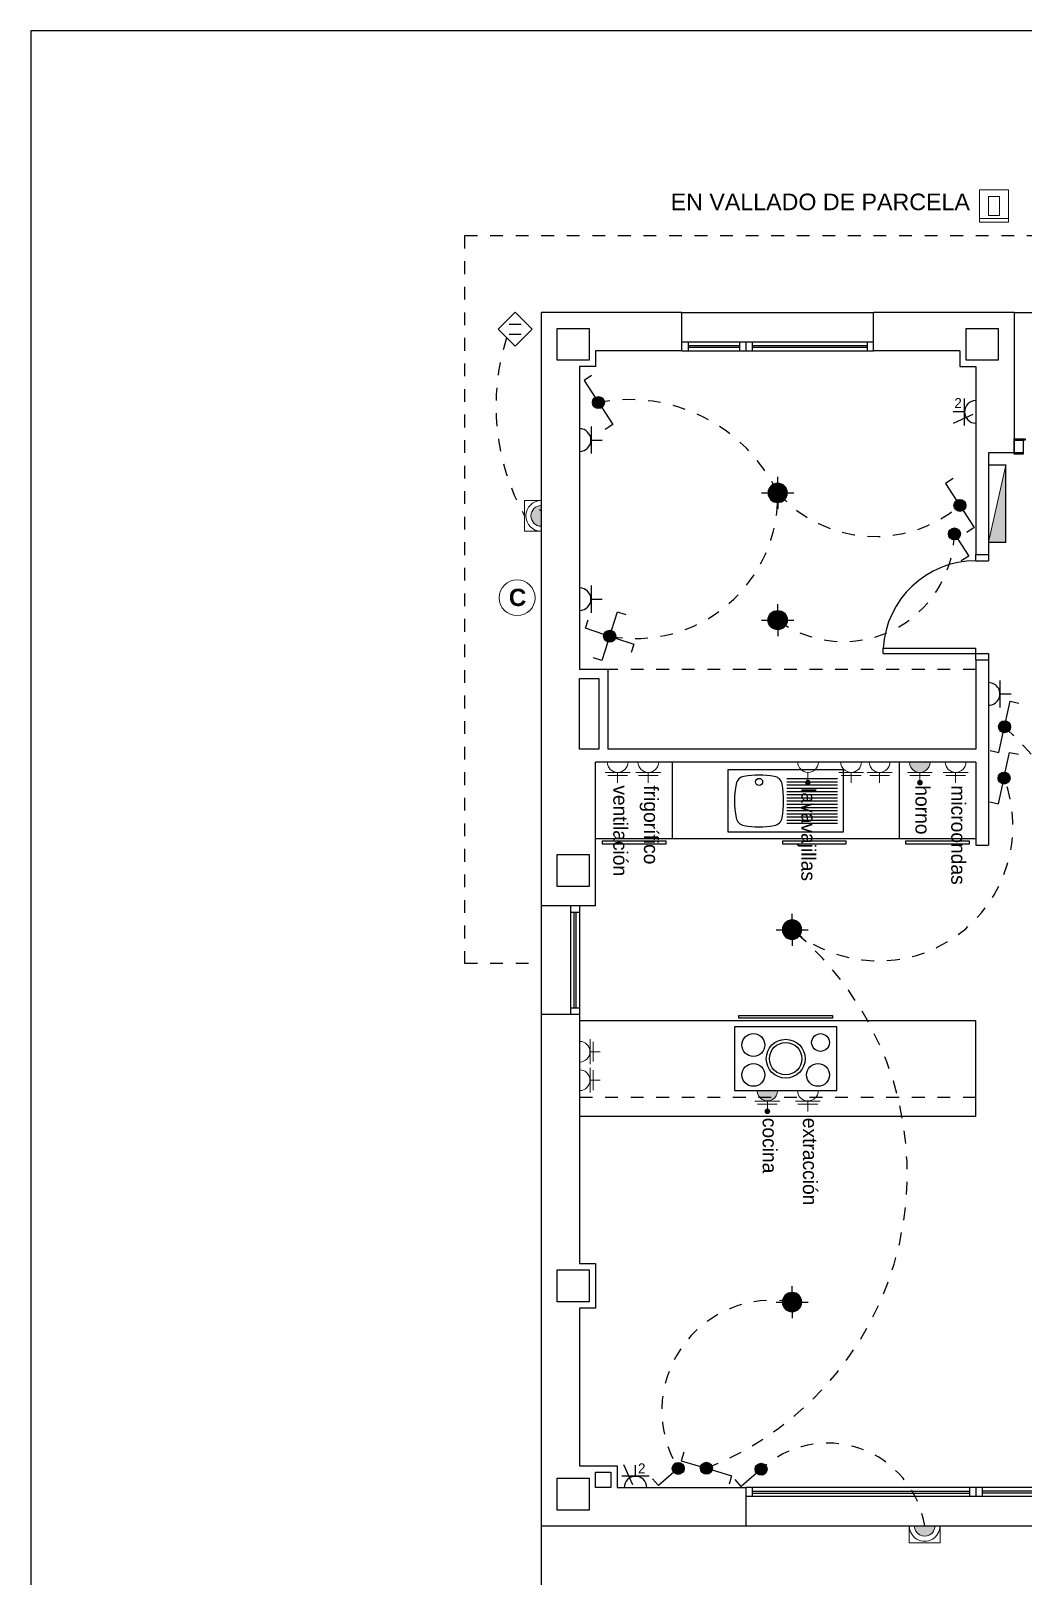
# Model space of a CAD drawing. Header units: millimetres. Extents: x 441156 to 441876, y 4514765 to 4515211.
# Drawn here: x 441397.92 to 441405.69, y 4515143.25 to 4515155.35 of the extents above; entities that cross this region are included whole.
import ezdxf
from ezdxf.enums import TextEntityAlignment as Align

# ---------------------------------------------------------------- set-up
doc = ezdxf.new("R2010")
doc.units = ezdxf.units.MM
for name, pattern in [('CONTINUA', [0]), ('CYPE_RAYAPUNTO', [0.4125, 0.2025, -0.105, 0, -0.105]), ('HIDDEN', [0.375, 0.25, -0.125]), ('RAYITAS', [0.375, 0.25, -0.125])]:
    doc.linetypes.add(name, pattern=pattern)
doc.layers.add('01_cartela', color=6, linetype='Continuous', plot=False)
for name, color, linetype in [('01_eléctrico', 170, 'Continuous'), ('01_enchufes', 38, 'Continuous'), ('01_mono BAJA', 2, 'Continuous'), ('01_proyección', 4, 'RAYITAS'), ('01_textos', 7, 'Continuous'), ('INGIN ELECTRICIDAD ALUMBRADO', 120, 'HIDDEN'), ('INGIN ELECTRICIDAD TEXTO', 7, 'Continuous')]:
    doc.layers.add(name, color=color, linetype=linetype)
doc.layers.add('INGIN ELECTRICIDAD FUERZA', color=38, linetype='Continuous', lineweight=5)
doc.styles.add('BERNARDO', font='')
doc.styles.add('EBRA', font='')
doc.styles.add('Estilo1', font='swissel.ttf')
doc.styles.add('NIEVES3', font='swisseb.ttf')
doc.styles.get('BERNARDO').set_extended_font_data('Century Gothic')
doc.styles.get('EBRA').set_extended_font_data('Century Gothic')

# ---------------------------------------------------------------- blocks, each defined once
blk = doc.blocks.new('A$C6A825EFA')
at = {"layer": '01_mono BAJA', "color": 254}
for p, q in [((1.099999736412428, 12.50000028219074, -5.307373365866472e-07), (-2.636807039380074e-07, 12.50000028219074, -5.307373365866472e-07)), ((-2.636807039380074e-07, 12.50000028219074, -5.307373365866472e-07), (-2.636807039380074e-07, 7.854999443516135, -5.307373365866472e-07)), ((1.099999736296013, 12.200000282377, -5.307204983801919e-07), (1.099999736354221, 12.5000166958198, -5.307204983801919e-07)), ((1.099999736354221, 12.5000166958198, -5.307205007081908e-07), (2.599999736354221, 12.5000166958198, -5.307205007081908e-07)), ((2.599999736354221, 12.200000282377, -5.307204983801919e-07), (2.599999736354221, 12.50001669488847, -5.307204983801919e-07)), ((3.699999736330938, 12.50000028219074, -5.307373365866472e-07), (2.599999736412428, 12.50000028312206, -5.307373365866472e-07)), ((3.699999736330938, 12.50000028219074, -5.307373365866472e-07), (3.699999736330938, 11.40000028163195, -5.307373365866472e-07)), ((3.700091630627867, 12.50000028219074, -5.307373365866472e-07), (5.199999736389145, 12.50000028219074, -2.855093802008288e-07)), ((1.099999736412428, 12.26999597903341, -1.551930586482556e-06), (2.599999736412428, 12.26999597903341, -1.551930586482556e-06)), ((1.149999736458994, 12.26999597903341, -5.307204996169981e-07), (1.149999736458994, 12.19999597873539, -5.307204996169981e-07)), ((1.149999736458994, 12.24199088476598, -5.307205005186883e-07), (1.54999973642407, 12.24199088476598, -1.551930587384247e-06)), ((1.149999736458994, 12.22799088433385, -5.307205005186883e-07), (1.54999973642407, 12.22799088433385, -1.551930587384247e-06)), ((1.54999973642407, 12.26999597903341, -1.551930586482556e-06), (1.54999973642407, 12.19999597873539, -1.551930586482556e-06)), ((1.599999736412428, 12.26999597903341, -1.551930586482556e-06), (1.599999736412428, 12.19999597873539, -1.551930586482556e-06)), ((1.649999736400787, 12.26999597903341, -1.551930586482556e-06), (1.649999736400787, 12.19999597873539, -1.551930586482556e-06)), ((1.649999736400787, 12.24199088476598, -1.551930587384247e-06), (2.549999736365862, 12.24199088476598, -1.551930587384247e-06)), ((1.649999736400787, 12.22799088433385, -1.551930587384247e-06), (2.549999736365862, 12.22799088433385, -1.551930587384247e-06)), ((2.549999736365862, 12.26999597903341, -1.551930586482556e-06), (2.549999736365862, 12.19999597873539, -1.551930586482556e-06)), ((1.099999736296013, 12.200000282377, -5.307373365866472e-07), (0.4249997797305696, 12.20000028144568, -5.307373365866472e-07)), ((0.4249997797887772, 12.200000282377), (0.4249997797887772, 12.07500028330833)), ((1.099999736412428, 12.19999597873539, -1.551930586482556e-06), (2.599999736412428, 12.19999597873539, -1.551930586482556e-06)), ((3.27499973581871, 12.200000282377, -5.307373365866472e-07), (2.599999736354221, 12.200000282377, -5.307373365866472e-07)), ((3.27499973581871, 12.200000282377), (3.27499973581871, 12.075000282377)), ((0.2999997364240699, 12.075000282377, -5.307373365866472e-07), (0.2999997363658622, 9.705003419891, -5.307373365866472e-07)), ((0.4249997797887772, 12.07500028330833), (0.2999997363658622, 12.075000282377)), ((3.27499973581871, 12.075000282377), (3.399999736342579, 12.075000282377)), ((3.399999736284371, 12.07500028144568, -5.307373365866472e-07), (3.399999736342579, 10.60554771032184, -5.307373365866472e-07)), ((3.699999736330938, 11.40000028163195, -5.307373365866472e-07), (3.499999736319296, 11.40000028163195, -5.307373365866472e-07)), ((3.499999736319296, 11.40000028163195, -5.307373365866472e-07), (3.499999736319296, 10.60554771032184, -5.307373365866472e-07)), ((3.710003357497044, 11.4000004036352, -5.307878056690719e-07), (3.770003357494716, 11.40000114217401, -5.307878056690719e-07)), ((3.399999719229527, 10.60554771032184, -5.307373390409353e-07), (3.499999719206244, 10.60554771032184, -5.307373390409353e-07)), ((3.399999718978517, 10.55554771014396, -5.307373390409337e-07), (3.399999718982606, 10.60554771014397, -5.307373390409337e-07)), ((3.399999718978517, 10.55554771014396, -5.307373390409337e-07), (3.499999718978085, 10.55554771013578, -5.307373390409337e-07)), ((3.499999718981719, 10.60554771013574, -5.307373390409337e-07), (3.499999718978085, 10.55554771013578, -5.307373390409337e-07)), ((2.676184360233936, 9.830547710203087, -5.307709849983747e-07), (2.676184360237322, 9.8719762816311, -5.307709849983747e-07)), ((2.676184360237322, 9.8719762816311, -5.307709849983747e-07), (3.399999718923109, 9.871976281571948, -5.307709849983747e-07)), ((2.676184360233936, 9.830547710203087, -5.307709849983747e-07), (3.499999718919291, 9.830547710135761, -5.307709849983747e-07)), ((3.399999718915637, 9.780547710143752, -5.307709849983747e-07), (3.399999718923109, 9.871976281572403, -5.307709849983747e-07)), ((3.499999718919291, 9.830547710135761, -5.307709849983747e-07), (3.499999718915205, 9.780547710135579, -5.307709849983747e-07)), ((0.5200019616167992, 9.705000282265246, -5.307373365866472e-07), (0.2999997363658622, 9.705003419891, -5.307373365866472e-07)), ((0.5200019616167992, 9.705003419891, -5.30790497788695e-07), (0.5200019616750069, 9.080000282265246, -5.30790497788695e-07)), ((3.399999736342579, 9.780547711066902, -5.307373365866472e-07), (3.399999736342579, 9.080000282265246, -5.307373365866472e-07)), ((3.399999719171319, 9.780547711066902, -5.307709849983764e-07), (3.499999719148036, 9.780547711066902, -5.307709849983764e-07)), ((3.499999736319296, 9.780547711066902, -5.307373365866472e-07), (3.499999736319296, 8.330000282265246, -5.307373365866472e-07)), ((3.399999736342579, 9.080000282265246, -5.307373365866472e-07), (0.5200019616750069, 9.080000282265246, -5.307373365866472e-07)), ((3.399999736342579, 8.980000281706452, -5.307373365866404e-07), (0.4249997104052454, 8.980000281706452, -5.307373365866404e-07)), ((0.4249997104052454, 7.854999443516135, -5.307373365866404e-07), (0.4249997104052454, 8.980000281706452, -5.307373365866404e-07)), ((1.024999736924656, 8.980000281706452, -5.307373365865929e-07), (1.024999736924656, 8.380000282078981, -5.307373365865929e-07)), ((2.799999735783786, 8.980000282637775, -5.308382656726859e-07), (2.799999735725578, 8.380000282078981, -5.308382656726859e-07)), ((3.399999736342579, 8.980000281706452, -5.307373365866472e-07), (3.399999736342579, 8.330000282265246, -5.307373365866472e-07)), ((1.462499736316602, 8.430441086419819, 2.222830965316809e-06), (1.462499736316545, 8.920441086419942, 2.222830965316809e-06)), ((1.462499736316545, 8.920441086419942, 2.222830965316809e-06), (2.362499736316181, 8.920441086419942, 2.222830965316809e-06)), ((1.921499736316377, 8.850441086419778, 2.222830965316809e-06), (2.317499736316563, 8.850441086419892, 2.222830965316809e-06)), ((2.362499736316181, 8.920441086419942, 2.222830965316809e-06), (2.362499736316238, 8.430441086419933, 2.222830965316809e-06)), ((1.921499736316349, 8.825441086419914, 2.222830965316809e-06), (2.317499736316563, 8.825441086419914, 2.222830965316809e-06)), ((1.921499736316377, 8.800441086419937, 2.222830965316809e-06), (2.317499736316563, 8.800441086419937, 2.222830965316809e-06)), ((1.921499736316321, 8.775441086420074, 2.222830965316809e-06), (2.317499736316563, 8.775441086420074, 2.222830965316809e-06)), ((1.921499736316406, 8.750441086419983, 2.222830965316809e-06), (2.317499736316591, 8.750441086419983, 2.222830965316809e-06)), ((1.921499736316377, 8.725441086419892, 2.222830965316809e-06), (2.31749973631662, 8.725441086419892, 2.222830965316809e-06)), ((1.921499736316377, 8.700441086419914, 2.222830965316809e-06), (2.317499736316591, 8.700441086420028, 2.222830965316809e-06)), ((1.921499736316377, 8.675441086419937, 2.222830965316809e-06), (2.31749973631662, 8.675441086419937, 2.222830965316809e-06)), ((1.921499736316406, 8.650441086419846, 2.222830965316809e-06), (2.317499736316563, 8.650441086420074, 2.222830965316809e-06)), ((1.921499736316377, 8.625441086419983, 2.222830965316809e-06), (2.317499736316591, 8.625441086419983, 2.222830965316809e-06)), ((1.921499736316406, 8.600441086419892, 2.222830965316809e-06), (2.317499736316563, 8.600441086419892, 2.222830965316809e-06)), ((1.921499736316434, 8.575441086419914, 2.222830965316809e-06), (2.317499736316563, 8.575441086419914, 2.222830965316809e-06)), ((1.921499736316377, 8.55044108642005, 2.222830965316809e-06), (2.31749973631662, 8.55044108642005, 2.222830965316809e-06)), ((1.921499736316406, 8.52544108641996, 2.222830965316809e-06), (2.317499736316648, 8.52544108641996, 2.222830965316809e-06)), ((1.921499736316406, 8.500441086419983, 2.222830965316809e-06), (2.31749973631662, 8.500441086420096, 2.222830965316809e-06)), ((3.399999736342579, 8.380000282078981, -5.307373365866472e-07), (0.4249997103470378, 8.380000282078981, -5.307373365866404e-07)), ((2.362499736316238, 8.430441086419933, 2.222830965316809e-06), (1.462499736316602, 8.430441086419819, 2.222830965316809e-06)), ((3.399999736342579, 8.330000282265246, -5.307373365866472e-07), (3.499999736319296, 8.330000282265246, -5.307373365866472e-07)), ((0.4249997104052454, 7.854999443516135, -5.307373365866404e-07), (-2.636807039380074e-07, 7.854999443516135, -5.307373365866404e-07)), ((-2.636807039380074e-07, 7.854999443516135, -5.307373365866472e-07), (-2.636807039380074e-07, 7.004999443888664, -5.307373365866472e-07)), ((0.2299997361260466, 7.854999443516135, -5.307373365866472e-07), (0.2300180575693958, 7.004999443888664, -5.307373365866472e-07)), ((0.2300011331681162, 7.805002628825605, -5.307373365866404e-07), (0.3000011325348169, 7.805002628825605, -5.307373365866404e-07)), ((0.2579854913637973, 7.054996258579195, -5.307373374883374e-07), (0.2580180627992377, 7.805002628825605, -5.307373374883307e-07)), ((0.271985491795931, 7.054996258579195, -5.307373374883374e-07), (0.2720180632313713, 7.805002628825605, -5.307373374883307e-07)), ((0.2999997364240699, 7.854999443516135, -5.307373365866472e-07), (0.300018057867419, 7.004999443888664, -5.307373365866472e-07)), ((0.2299685617326759, 7.054996258579195, -5.307373365866472e-07), (0.2999685610993765, 7.054996258579195, -5.307373365866472e-07)), ((0.2999997364822775, 7.004999443888664, -5.307373365866425e-07), (-2.636807039380074e-07, 7.004999443888664, -5.307373365866472e-07)), ((-2.636807039380074e-07, 7.004999443888664, -5.307373365866315e-07), (-2.636807039380074e-07, 3.00000028219074, -5.307373365866472e-07)), ((0.2999844685546122, 7.004999443888664, -5.307373365866472e-07), (0.2999844685546122, 5.054994044825435, -5.307373365866412e-07)), ((3.399999736342579, 6.954999444074929, -5.307373365866472e-07), (0.2999844685546122, 6.954999444074929, -5.3073733658664e-07)), ((3.399999736342579, 6.204999444074929, -5.307373365866472e-07), (3.399999736342579, 6.954999444074929, -5.307373365866472e-07)), ((3.399999736342579, 6.204999444074929, -5.307373365866472e-07), (0.2999844685546122, 6.204999444074929, -5.3073733658664e-07)), ((0.2999997364240699, 4.704994045197964, -5.307373365866391e-07), (0.2999997364240699, 3.47000028192997, -5.307373365866472e-07)), ((0.2999997364240699, 3.47000028192997, -5.307373365866472e-07), (0.5949691746500321, 3.47000028192997, -5.307373365866472e-07)), ((0.5949691746500321, 3.47000028192997, -5.307373365866472e-07), (0.5949691747082397, 3.300000282004476, -5.307373365866472e-07)), ((0.5949691746500321, 3.300000282004476, -5.307373365866472e-07), (1.600000105565414, 3.300000282004476, -2.702100021329963e-06)), ((1.600000105623621, 3.300000282004476, -3.996530996766299e-06), (1.600000105623621, 3.00000028219074, -3.996530996766299e-06)), ((4.400000105786603, 3.299921149387956, -2.557984019467078e-06), (1.600000105507206, 3.299966952763498, -3.996530996735377e-06)), ((1.650000105553772, 3.300004096701741, -3.996530996735377e-06), (1.650000105553772, 3.230004096403718, -3.996530996735377e-06)), ((1.650000105553772, 3.271966688334942, -2.557984016602775e-06), (3.35000010591466, 3.271966687403619, -2.557984026586017e-06)), ((3.350003291328903, 3.299960714764893, -2.557984025684327e-06), (3.350003291328903, 3.229960715398192, -2.557984025684327e-06)), ((3.400000105903018, 3.299960714764893, -2.557984025684327e-06), (3.400000105903018, 3.229960715398192, -2.557984025684327e-06)), ((3.450000105891377, 3.299960714764893, -2.557984025684327e-06), (3.450000105891377, 3.229960715398192, -2.557984025684327e-06)), ((4.349630040989723, 3.271966687403619, -2.557984024049962e-06), (3.450000105891377, 3.271966687403619, -2.557984026586017e-06)), ((4.400000105786603, 3.230000281706452, -2.557984019467078e-06), (1.600000105507206, 3.22995447833091, -3.996530996735377e-06)), ((1.650000105553772, 3.257966688834131, -2.557984016602775e-06), (3.35000010591466, 3.257966686971486, -2.557984026586017e-06)), ((4.349630040989723, 3.257966686971486, -2.557984024049962e-06), (3.450000105891377, 3.257966686971486, -2.557984026586017e-06)), ((-2.636807039380074e-07, 3.00000028219074, -5.307373365866472e-07), (1.600000105681829, 3.00000028219074, -2.640853876141633e-06)), ((-2.636807039380074e-07, 3.00000028219074), (-2.632150426506996e-07, 2.812594175338745e-07, -5.307373365237567e-07)), ((1.600000105507206, 3.00000028219074, -3.996530996735377e-06), (4.400000105786603, 3.00000028219074, -2.557984019467078e-06))]:
    blk.add_line(p, q, dxfattribs=at)
for points in [[(0.3749997363192961, 12.12500028219074), (0.1249997363192961, 12.12500028219074), (0.1249997363192961, 12.37500028219074), (0.3749997363192961, 12.37500028219074), (0.3749997363192961, 12.12500028219074)], [(3.574999735807069, 12.12500028219074), (3.324999735807069, 12.12500028219074), (3.324999735807069, 12.37500028219074), (3.574999735807069, 12.37500028219074), (3.574999735807069, 12.12500028219074)], [(0.3749997363192961, 8.004999441094697), (0.1249997363192961, 8.004999441094697), (0.1249997363192961, 8.254999441094697), (0.3749997363192961, 8.254999441094697), (0.3749997363192961, 8.004999441094697)], [(0.3749997363192961, 4.754994045011699), (0.1249997363192961, 4.754994045011699), (0.1249997363192961, 5.004994045011699), (0.3749997363192961, 5.004994045011699), (0.3749997363192961, 4.754994045011699)], [(0.3749997363192961, 3.12500028219074), (0.1249997363192961, 3.12500028219074), (0.1249997363192961, 3.37500028219074), (0.3749997363192961, 3.37500028219074), (0.3749997363192961, 3.12500028219074)]]:
    blk.add_lwpolyline(points, close=True, dxfattribs=at)
for points, elevation in [([(3.785028335172683, 11.50999055430293), (3.785028458049055, 11.50000731088221), (3.69999973627273, 11.50000626500696), (3.699999613396358, 11.50998950842768)], -5.307373365866472e-07), ([(3.770003357494716, 11.40000114217401), (3.700000965909567, 11.40000028070062), (3.69999973627273, 11.50000626500696), (3.770002127799671, 11.50000712648034)], -5.307373365866472e-07), ([(3.770010538573842, 11.40000114217401), (3.77001066156663, 11.39001789782196), (3.700008269632235, 11.39001703634858), (3.700008146639448, 11.40000028163195)], -5.307373365866472e-07), ([(0.3000019616447389, 9.635003419592977), (0.450001961668022, 9.635003419592977), (0.450001961668022, 9.080000284127891), (0.3000019616447389, 9.080000284127891)], -5.307373365866472e-07), ([(0.4776675592875108, 8.359996009618044), (0.4776675592875108, 8.339991737157106), (0.9776615587761626, 8.339991737157106), (0.9776615587761626, 8.359996009618044)], -5.307373365865929e-07), ([(1.88687895401381, 8.360011268407106), (1.88687895401381, 8.340006995946169), (2.386872953502461, 8.340006995946169), (2.386872953502461, 8.360011268407106)], 2.222830965316809e-06), ([(2.850002736260649, 8.360011268407106), (2.850002736260649, 8.340006995946169), (3.349996735749301, 8.340006995946169), (3.349996735749301, 8.360011268407106)], -5.307373365866404e-07), ([(1.512518043108788, 6.407724797629712), (2.312518040964175, 6.40778337562668), (2.312481429716069, 6.907783374286296), (1.512481431860682, 6.907724796289328)], 2.222830951105955e-06), ([(2.279877755208872, 6.974949908442795), (1.545027547865175, 6.974949908442795), (1.545027547865175, 6.994900372810662), (2.279877755208872, 6.994900372810662)], 2.222830965316809e-06), ([(0.4249691746663302, 3.420000282116234), (0.5449691746616736, 3.420000282116234), (0.5449691746616736, 3.300000282004476), (0.4249691746663302, 3.300000282004476)], -5.307373365866472e-07)]:
    blk.add_lwpolyline(points, close=True, dxfattribs=dict(at, elevation=elevation))
at = {"layer": '01_mono BAJA', "color": 254, "elevation": -5.307373365866438e-07}
blk.add_lwpolyline([(0.2999844685546122, 5.054994044825435), (0.4249997363076545, 5.054994044825435), (0.4249997363076545, 4.704994045197964), (0.2999997364240699, 4.704994045197964)], dxfattribs=at)
at = {"layer": '01_mono BAJA', "color": 254}
for centre, radius in [((1.704499736316244, 8.824817518071441, 2.222830965316809e-06), 0.0275), ((1.659714555829595, 6.764788265817973, 2.222830951105955e-06), 0.08904847114415482), ((1.912499736412428, 6.657754085958004, 2.222830951105955e-06), 0.1518055620857002), ((1.912499736412428, 6.657754085958004, 2.222830951105955e-06), 0.1268055620857002), ((2.18505062924396, 6.784609570470526, 2.222830951105955e-06), 0.06926563296337918), ((1.659731681708639, 6.530900049994276, 2.222830951105955e-06), 0.08904847114415482), ((2.165286365544056, 6.530937067970298, 2.222830951105955e-06), 0.08904847114415482)]:
    blk.add_circle(centre, radius, dxfattribs=at)
for centre, radius, start, end in [((3.399999718919723, 9.830547710143934, -5.307709849983747e-07), 0.725, 89.99999999535343, 176.7241710355634), ((1.597990642125183, 8.79398501809635, 2.222830965316809e-06), 0.07500000000000001, 99.07871569329001, 169.8852224934779), ((1.704499736316308, 8.127441086419935, 2.222830965316809e-06), 0.75, 80.9212843067197, 99.07871569329001), ((1.811008830507376, 8.79398501809635, 2.222830965316809e-06), 0.07500000000000001, 10.1147775065352, 80.9212843067197), ((2.2624997363163, 8.675441086419937, 2.222830965316809e-06), 0.75, 169.8852224934779, 190.1147775065419), ((1.146499736316287, 8.675441086419823, 2.222830965316809e-06), 0.75, 349.885222493478, 10.1147775065352), ((1.597990642125211, 8.556897154743524, 2.222830965316809e-06), 0.07500000000000001, 190.1147775065419, 260.9212843067197), ((1.704499736316222, 9.223441086419939, 2.222830965316809e-06), 0.75, 260.9212843067197, 279.07871569329), ((1.811008830507376, 8.556897154743524, 2.222830965316809e-06), 0.07500000000000001, 279.07871569329, 349.885222493478)]:
    blk.add_arc(centre, radius, start, end, dxfattribs=at)
at = {"layer": '01_proyección', "color": 120, "ltscale": 0.25}
for p, q in [((3.399999736342579, 9.705000282265246, -5.307373365866472e-07), (0.5200019616167992, 9.705000282265246, -5.307373365866472e-07)), ((3.399999736342579, 6.354999444447458, -5.307373365866472e-07), (0.2999844685546122, 6.354999444447458, -5.3073733658664e-07))]:
    blk.add_line(p, q, dxfattribs=at)
at = {"layer": '01_proyección', "color": 120, "ltscale": 0.25, "elevation": -5.307373365866472e-07}
blk.add_lwpolyline([(15.69999936700333, 7.405000281520188), (16.29999973619124, 7.405000281520188), (16.29999973619124, 13.10000028181821), (-0.6000002636574209, 13.10000028181821), (-0.6000002636574209, 7.405000281520188), (-2.636807039380074e-07, 7.405000281520188)], dxfattribs=at)
blk = doc.blocks.new('PUNTO LUZ ESTANCO')
at = {"layer": 'INGIN ELECTRICIDAD ALUMBRADO', "linetype": 'CONTINUA', "lineweight": 13}
h = blk.add_hatch(color=170, dxfattribs=at)
h.dxf.hatch_style = 1
h.paths.add_polyline_path([(53.50630562564176, -2.732253006426607), (53.67235039588125, -2.732253006426607, 1)])
h = blk.add_hatch(dxfattribs=at)
h.set_pattern_fill('ANSI31', color=256)
h.set_pattern_definition([(45, (0, 0), (-0.08838834764831843, 0.08838834764831845), [])])
h.paths.add_polyline_path([(53.53630562564176, -2.732253006426607), (53.64235039588125, -2.732253006426607, 1)])
at = {"layer": 'INGIN ELECTRICIDAD ALUMBRADO', "color": 170, "linetype": 'CONTINUA', "lineweight": 13}
blk.add_lwpolyline([(53.46606485859957, -2.597767605446279), (53.71259116292344, -2.597767605446279), (53.71259116292344, -2.732253006426607), (53.46606485859957, -2.732253006426607)], close=True, dxfattribs=at)
for radius in [0.1232631521619325, 0.08302238511974597]:
    blk.add_arc((53.58932801076151, -2.732253006426607), radius, 0, 180, dxfattribs=at)
blk = doc.blocks.new('Tabla de simbolos_Salida para lampara incandescente_ vapor de mercurio o similar_ empotrada en techo')
at = {"layer": '01_eléctrico'}
h = blk.add_hatch(color=170, dxfattribs=at)
edge = h.paths.add_edge_path()
edge.add_arc((0, 0), 0.0825, 0, 360)
at = {"layer": '01_eléctrico', "color": 170}
for p, q in [((0, 0.0825), (0, 0.1375)), ((-0.1375, 0), (-0.0825, 0)), ((0.0825, 0), (0.1375, 0)), ((0, -0.0825), (0, -0.1375))]:
    blk.add_line(p, q, dxfattribs=at)
blk.add_circle((0, 0), 0.0825, dxfattribs=at)

msp = doc.modelspace()

# ---------------------------------------------------------------- hatches: boundary and pattern name
at = {"layer": '01_eléctrico'}
h = msp.add_hatch(color=256, dxfattribs=at)
h.dxf.hatch_style = 1
edge = h.paths.add_edge_path()
edge.add_arc((441402.3625891393, 4515152.438119424), 0.04703331445313395, 94.19619814890754, 454.1961981489076)
h = msp.add_hatch(color=256, dxfattribs=at)
h.dxf.hatch_style = 1
edge = h.paths.add_edge_path()
edge.add_arc((441405.1911913837, 4515151.633193803), 0.04703331445313395, 94.19619814890754, 454.1961981489076)
h = msp.add_hatch(color=256, dxfattribs=at)
h.dxf.hatch_style = 1
edge = h.paths.add_edge_path()
edge.add_arc((441405.1478855317, 4515151.40949308), 0.04703331445313395, 94.19619814890754, 454.1961981489076)
h = msp.add_hatch(color=256, dxfattribs=at)
edge = h.paths.add_edge_path()
edge.add_arc((441402.4505513326, 4515150.60902408), 0.04703331637793481, 32.91978379013379, 392.9197837901338)
h = msp.add_hatch(color=256, dxfattribs=at)
h.dxf.hatch_style = 1
edge = h.paths.add_edge_path()
edge.add_arc((441405.5402561353, 4515149.90014175), 0.04703331445313395, 228.7918395093631, 588.7918395093631)
h = msp.add_hatch(color=256, dxfattribs=at)
h.dxf.hatch_style = 1
edge = h.paths.add_edge_path()
edge.add_arc((441405.5364920993, 4515149.498896163), 0.04703331445313395, 229.1598489735116, 589.1598489735115)
h = msp.add_hatch(color=256, dxfattribs=at)
h.dxf.hatch_style = 1
edge = h.paths.add_edge_path()
edge.add_arc((441402.9869949947, 4515144.095285922), 0.04703331445313395, 541.9614974540831, 901.9614974540831)
h = msp.add_hatch(color=256, dxfattribs=at)
h.dxf.hatch_style = 1
edge = h.paths.add_edge_path()
edge.add_arc((441403.2071392941, 4515144.095913947), 0.04703331445313394, 134.7574741909385, 494.7574741909385)
h = msp.add_hatch(color=256, dxfattribs=at)
h.dxf.hatch_style = 1
edge = h.paths.add_edge_path()
edge.add_arc((441403.6353488273, 4515144.088019495), 0.04703331445313395, 541.9614974540831, 901.9614974540831)
at = {"layer": 'INGIN ELECTRICIDAD FUERZA'}
h = msp.add_hatch(color=256, dxfattribs=at)
h.dxf.hatch_style = 1
h.paths.add_polyline_path([(441405.4152401748, 4515151.345271533), (441405.5493638278, 4515151.94862735), (441405.5493638278, 4515151.345271533)])
h = msp.add_hatch(color=256, dxfattribs=at)
edge = h.paths.add_edge_path()
edge.add_line((441404.8776438405, 4515149.624175727), (441404.9586436899, 4515149.624331574))
edge.add_arc((441404.8776438405, 4515149.624175727), 0.08100000000000002, -539.8897607500297, -359.8897607500297, ccw=False)
edge.add_line((441404.7966439911, 4515149.624019881), (441404.8776438405, 4515149.624175727))
h = msp.add_hatch(color=256, dxfattribs=at)
edge = h.paths.add_edge_path()
edge.add_arc((441404.0012277864, 4515149.462188742), 0.01800000000000002, 0, 360)
h = msp.add_hatch(color=256, dxfattribs=at)
edge = h.paths.add_edge_path()
edge.add_arc((441404.8779555355, 4515149.462176027), 0.018, 0, 360)
h = msp.add_hatch(color=256, dxfattribs=at)
edge = h.paths.add_edge_path()
edge.add_line((441403.6841501599, 4515147.051929533), (441403.7651500102, 4515147.052085379))
edge.add_arc((441403.6841501599, 4515147.051929533), 0.08100000000000002, -539.8897607500297, -359.8897607500297, ccw=False)
edge.add_line((441403.6031503096, 4515147.051773686), (441403.684150159, 4515147.051929533))
h = msp.add_hatch(color=256, dxfattribs=at)
edge = h.paths.add_edge_path()
edge.add_arc((441403.684461854, 4515146.889929832), 0.018, 0, 360)

# ---------------------------------------------------------------- linework, layer by layer
at = {"layer": '01_cartela', "color": 3}
msp.add_lwpolyline([(441397.9221873036, 4515155.347508717), (441397.9221873036, 4515133.812484705), (441428.5601753638, 4515133.812484705), (441428.5601753638, 4515155.347508717)], close=True, dxfattribs=at)
at = {"layer": '01_eléctrico'}
for p, q in [((441401.6637806963, 4515153.051783828, -5.307373365866472e-07), (441401.7582855176, 4515153.051783828, -5.307373365866472e-07)), ((441401.6637806963, 4515152.973493471, -5.307373365866472e-07), (441401.7582855176, 4515152.973493471, -5.307373365866472e-07)), ((441402.4651188967, 4515150.653744535, -5.307373365866472e-07), (441402.5125444105, 4515150.799334454, -5.307373365866472e-07)), ((441402.5125444105, 4515150.799334454, -5.307373365866472e-07), (441402.5781344076, 4515150.777968694, -5.307373365866472e-07)), ((441402.2602409593, 4515150.671017158, -5.307373365866472e-07), (441402.2816067199, 4515150.736607155, -5.307373365866472e-07)), ((441402.4058308779, 4515150.623591645, -5.307373365866472e-07), (441402.2602409593, 4515150.671017158, -5.307373365866472e-07)), ((441402.435983769, 4515150.564303628, -5.307373365866472e-07), (441402.3885582544, 4515150.418713709, -5.307373365866472e-07)), ((441402.4952717856, 4515150.594456517, -5.307373365866472e-07), (441402.6408617055, 4515150.547031003, -5.307373365866472e-07)), ((441402.6408617055, 4515150.547031003, -5.307373365866472e-07), (441402.6194959448, 4515150.481441005, -5.307373365866472e-07)), ((441402.3885582544, 4515150.418713709, -5.307373365866472e-07), (441402.3229682579, 4515150.440079467, -5.307373365866472e-07))]:
    msp.add_line(p, q, dxfattribs=at)
msp.add_lwpolyline([(441401.577383107, 4515153.012638649), (441401.711033107, 4515153.146288649), (441401.844683107, 4515153.012638649), (441401.711033107, 4515152.878988649), (441401.577383107, 4515153.012638649)], close=True, dxfattribs=at)
for points, elevation in [([(441402.3095305763, 4515152.649078399), (441402.2503908122, 4515152.6106104), (441402.3369438074, 4515152.477545933)], -5.307373365866472e-07), ([(441402.3882344716, 4515152.398692914), (441402.4747874672, 4515152.265628446), (441402.4156477033, 4515152.227160448)], -5.307373365866472e-07), ([(441405.1381328207, 4515151.844152778), (441405.0789930567, 4515151.805684781), (441405.1655460518, 4515151.672620312)], -5.307373365866472e-07), ([(441405.216836716, 4515151.593767295), (441405.3033897116, 4515151.460702826), (441405.2442499477, 4515151.422234829)], -5.307373365866472e-07), ([(441405.1735308639, 4515151.370066571), (441405.2600838596, 4515151.237002103), (441405.2009440957, 4515151.198534105)], -5.307373365866472e-07), ([(441402.9514179181, 4515144.06452373), (441402.8313409293, 4515143.960701331), (441402.7851976415, 4515144.014068883)], 3.176477160314199e-07), ([(441403.5997717507, 4515144.057257303), (441403.4796947619, 4515143.953434904), (441403.4335514741, 4515144.006802456)], 3.176477160314199e-07)]:
    msp.add_lwpolyline(points, dxfattribs=dict(at, elevation=elevation))
for points in [[(441405.5503253835, 4515149.946084574), (441405.5843090966, 4515150.101141598), (441405.6532233298, 4515150.086037725)], [(441405.4272889403, 4515149.714245776), (441405.496203174, 4515149.699141904), (441405.530186887, 4515149.854198929)], [(441405.5462660522, 4515149.544902712), (441405.5792531435, 4515149.700174813), (441405.6482629662, 4515149.685513885)], [(441405.424721232, 4515149.312278443), (441405.4937310562, 4515149.297617513), (441405.5267181465, 4515149.452889615)], [(441403.0296517476, 4515144.221679884), (441403.0097368546, 4515144.153999046), (441403.1620187373, 4515144.109190541)], [(441403.2522598519, 4515144.082637352), (441403.4045417332, 4515144.037828846), (441403.3846268416, 4515143.970148009)]]:
    msp.add_lwpolyline(points, dxfattribs=at)
for centre, radius in [((441402.3625891393, 4515152.438119424, -5.307373365866472e-07), 0.04703331445313395), ((441405.1911913837, 4515151.633193803, -5.307373365866472e-07), 0.04703331445313395), ((441405.1478855317, 4515151.40949308, -5.307373365866472e-07), 0.04703331445313395), ((441402.4505513326, 4515150.60902408, -5.307373365866472e-07), 0.04703331637793481), ((441405.5402561353, 4515149.90014175), 0.04703331445313395), ((441405.5364920993, 4515149.498896163), 0.04703331445313395), ((441402.9869949947, 4515144.095285922), 0.0470333144531242), ((441403.2071392941, 4515144.095913947), 0.04703331445313394), ((441403.6353488273, 4515144.088019495), 0.0470333144531242)]:
    msp.add_circle(centre, radius, dxfattribs=at)
at = {"layer": '01_eléctrico', "color": 170, "linetype": 'CYPE_RAYAPUNTO', "ltscale": 0.25}
for centre, radius, start, end in [((441403.3255689295, 4515152.410175256, -6.412589858754045e-06), 1.76461970476921, 162.3294564917404, 209.1282723045211), ((441402.6073321406, 4515151.178664799, -5.307373365866472e-07), 1.283014063709093, 25.5126085963706, 100.99692362844), ((441402.6512669303, 4515151.705078685, -5.307373365866472e-07), 1.11428113528596, 259.6226608251132, 1.346941172801557), ((441404.528451101, 4515152.412604368, -5.307373365866472e-07), 1.023086267713937, 221.7558977515876, 310.3748331319264), ((441404.2794952052, 4515151.435563803, -5.307373365866472e-07), 0.8687815845372278, 233.7061465660149, 358.2803886902086), ((441404.5522165671, 4515149.121707095), 1.05407301423122, 230.217399213002, 20.96757776950426), ((441402.3026776047, 4515146.401003502), 2.476184324202019, 291.4238479757751, 50.49953103362532), ((441403.7212281292, 4515144.548267971, -3.176477154642754e-07), 0.8627230328077308, 79.54773303340679, 211.6723365650457), ((441404.1573449004, 4515143.525971596, 1.061474673740439e-06), 0.7670578486062362, 8.864642048770227, 132.8840736176967)]:
    msp.add_arc(centre, radius, start, end, dxfattribs=at)
msp.add_spline([(441405.5402561353, 4515149.90014175), (441405.9687661155, 4515149.373646357), (441406.2835390886, 4515148.04994548), (441408.027740313, 4515147.22417489)], degree=3, dxfattribs=at)
at = {"layer": '01_enchufes'}
for p, q in [((441405.2266682145, 4515152.364992346, -5.307373365866472e-07), (441405.138096255, 4515152.364992348, -5.307373365866472e-07)), ((441405.2248967764, 4515152.471278699, -5.307373365866472e-07), (441405.2248967748, 4515152.258705994, -5.307373365866472e-07)), ((441402.3055835495, 4515152.251183037, -5.307373365866472e-07), (441402.3055835511, 4515152.038610332, -5.307373365866472e-07)), ((441405.2928420272, 4515152.344964015, -5.307373365866472e-07), (441405.137668637, 4515152.274054191, -5.307373365866472e-07)), ((441402.3038121113, 4515152.144896682, -5.307373365866472e-07), (441402.3923840708, 4515152.144896685, -5.307373365866472e-07)), ((441402.3055835495, 4515151.005952334, -5.307373365866472e-07), (441402.3055835511, 4515150.793379629, -5.307373365866472e-07)), ((441402.3038121113, 4515150.899665981, -5.307373365866472e-07), (441402.3923840708, 4515150.899665982, -5.307373365866472e-07)), ((441405.5055835732, 4515150.050902389, -5.307373365866472e-07), (441405.5055835748, 4515150.263475094, -5.307373365866472e-07)), ((441405.5038121351, 4515150.157188742, -5.307373365866472e-07), (441405.5923840946, 4515150.157188741, -5.307373365866472e-07)), ((441402.7590283799, 4515144.034519127, -2.653686679482237e-07), (441402.5464556753, 4515144.034519128, -2.653686679482237e-07)), ((441402.6327136964, 4515143.966573875, -2.653686679482237e-07), (441402.5618038716, 4515144.121747266, -2.653686679482237e-07)), ((441402.6527420263, 4515144.032747688, -2.653686679482237e-07), (441402.6527420284, 4515144.121319648, -2.653686679482237e-07))]:
    msp.add_line(p, q, dxfattribs=at)
for centre, start, end in [((441405.3152401748, 4515152.364992346, -5.307373365866472e-07), 89.99999967983489, 269.9999996798348), ((441402.215240151, 4515152.144896682, -5.307373365866472e-07), 270.0000003201651, 90.00000032016511), ((441402.215240151, 4515150.899665981, -5.307373365866472e-07), 270.0000003201651, 90.00000032016511), ((441405.4152401748, 4515150.157188742, -5.307373365866472e-07), 269.9999996798348, 89.99999967983489), ((441402.6527420263, 4515143.944175728, -2.653686679482237e-07), 359.9999996798349, 179.9999996798349)]:
    msp.add_arc(centre, 0.08857196028703604, start, end, dxfattribs=at)
at = {"layer": 'INGIN ELECTRICIDAD FUERZA'}
for p, q in [((441405.3443002002, 4515153.851173734, -5.307373365866472e-07), (441405.3443004081, 4515154.102836625, -5.307373365866472e-07)), ((441405.3443004081, 4515154.102836625, -5.307373365866472e-07), (441405.5719466755, 4515154.102836437, -5.307373365866472e-07)), ((441405.4144816869, 4515153.903443566, -5.307373365866472e-07), (441405.4144818084, 4515154.051370421, -5.307373365866472e-07)), ((441405.4144818084, 4515154.051370421, -5.307373365866472e-07), (441405.5017651888, 4515154.051370349, -5.307373365866472e-07)), ((441405.5017651888, 4515154.051370349, -5.307373365866472e-07), (441405.5017650665, 4515153.903443494, -5.307373365866472e-07)), ((441405.5719466755, 4515154.102836437, -5.307373365866472e-07), (441405.5719464676, 4515153.851173546, -5.307373365866472e-07)), ((441405.5719464676, 4515153.851173546, -5.307373365866472e-07), (441405.3443002002, 4515153.851173734, -5.307373365866472e-07)), ((441405.3443002229, 4515153.8787892, -5.307373365866472e-07), (441405.5719464903, 4515153.878789011, -5.307373365866472e-07)), ((441405.5017650665, 4515153.903443494, -5.307373365866472e-07), (441405.4144816869, 4515153.903443566, -5.307373365866472e-07)), ((441402.6101803537, 4515149.541555727, -5.307373365866404e-07), (441402.4157803542, 4515149.541555727, -5.307373365866404e-07)), ((441402.5907403537, 4515149.518875727, -5.307373365866404e-07), (441402.4352203542, 4515149.518875727, -5.307373365866404e-07)), ((441402.512980354, 4515149.543175727, -5.307373365866404e-07), (441402.512980354, 4515149.462175727, -5.307373365866404e-07)), ((441402.8502740384, 4515149.541555727, -5.307373365866404e-07), (441402.6558740381, 4515149.541555727, -5.307373365866404e-07)), ((441402.8308340385, 4515149.518875727, -5.307373365866404e-07), (441402.675314038, 4515149.518875727, -5.307373365866404e-07)), ((441402.7530740387, 4515149.543175727, -5.307373365866404e-07), (441402.7530740387, 4515149.462175727, -5.307373365866404e-07)), ((441404.0022545118, 4515149.543182234, -5.307373365866404e-07), (441404.0012277864, 4515149.462188742, -5.307373365866404e-07)), ((441404.4369039173, 4515149.541555728, -5.307373365866404e-07), (441404.2425039179, 4515149.541555728, -5.307373365866404e-07)), ((441404.4174639174, 4515149.518875727, -5.307373365866404e-07), (441404.2619439178, 4515149.518875727, -5.307373365866404e-07)), ((441404.3397039176, 4515149.543175728, -5.307373365866404e-07), (441404.3397039176, 4515149.462175728, -5.307373365866404e-07)), ((441404.6600708674, 4515149.541555728, -5.307373365866404e-07), (441404.465670867, 4515149.541555728, -5.307373365866404e-07)), ((441404.6406308674, 4515149.518875727, -5.307373365866404e-07), (441404.485110867, 4515149.518875727, -5.307373365866404e-07)), ((441404.5628708677, 4515149.543175728, -5.307373365866404e-07), (441404.5628708677, 4515149.462175728, -5.307373365866404e-07)), ((441404.7806029852, 4515149.541368864, -5.307373365866404e-07), (441404.9750026251, 4515149.541742897, -5.307373365866404e-07)), ((441404.8000865859, 4515149.518726309, -5.307373365866404e-07), (441404.9556062986, 4515149.519025535, -5.307373365866404e-07)), ((441404.877799688, 4515149.543175877, -5.307373365866404e-07), (441404.8779555355, 4515149.462176027, -5.307373365866404e-07)), ((441405.2546472709, 4515149.541555727, -5.307373365866404e-07), (441405.0602472705, 4515149.541555727, -5.307373365866404e-07)), ((441405.2352072709, 4515149.518875727, -5.307373365866404e-07), (441405.0796872705, 4515149.518875727, -5.307373365866404e-07)), ((441405.1574472712, 4515149.543175727, -5.307373365866404e-07), (441405.1574472712, 4515149.462175727, -5.307373365866404e-07)), ((441402.2978784959, 4515147.454044951, -5.307373365866461e-07), (441402.2978784959, 4515147.25964495, -5.307373365866461e-07)), ((441402.3205584963, 4515147.43460495, -5.307373365866461e-07), (441402.3205584963, 4515147.279084951, -5.307373365866461e-07)), ((441402.2962584957, 4515147.35684495, -5.307373365866461e-07), (441402.3772584959, 4515147.35684495, -5.307373365866461e-07)), ((441402.2978784959, 4515147.230878001, -5.307373365866461e-07), (441402.2978784959, 4515147.036478002, -5.307373365866461e-07)), ((441402.3205584963, 4515147.211438, -5.307373365866461e-07), (441402.3205584963, 4515147.055918001, -5.307373365866461e-07)), ((441402.2962584957, 4515147.133678, -5.307373365866461e-07), (441402.3772584959, 4515147.133678, -5.307373365866461e-07)), ((441403.5871093036, 4515146.96912267, -5.307877947003747e-07), (441403.7815089436, 4515146.969496702, -5.307877947003747e-07)), ((441403.6065929044, 4515146.946480115, -5.307877947003747e-07), (441403.7621126171, 4515146.946779341, -5.307877947003747e-07)), ((441403.6843060074, 4515146.970929682, -5.307877947003747e-07), (441403.684461854, 4515146.889929832, -5.307877947003747e-07)), ((441404.0986315812, 4515146.96932316, -5.307877947003747e-07), (441403.9042315818, 4515146.96932316, -5.307877947003747e-07)), ((441404.0791915813, 4515146.946643161, -5.307877947003747e-07), (441403.9236715817, 4515146.946643161, -5.307877947003747e-07)), ((441404.0014315815, 4515146.97094316, -5.307877947003747e-07), (441404.0014315815, 4515146.88994316, -5.307877947003747e-07))]:
    msp.add_line(p, q, dxfattribs=at)
at = {"layer": 'INGIN ELECTRICIDAD FUERZA', "const_width": 0.01056, "elevation": -5.307373365866472e-07}
msp.add_lwpolyline([(441405.4152401748, 4515151.345271533), (441405.4152401748, 4515151.94862735), (441405.5493638278, 4515151.94862735), (441405.5493638278, 4515151.345271533)], close=True, dxfattribs=at)
at = {"layer": 'INGIN ELECTRICIDAD FUERZA', "elevation": -5.307373365866472e-07}
msp.add_lwpolyline([(441405.4152401748, 4515151.345271533), (441405.5493638278, 4515151.94862735), (441405.5493638278, 4515151.345271533), (441405.4152401748, 4515151.345271533)], dxfattribs=at)
at = {"layer": 'INGIN ELECTRICIDAD FUERZA'}
for centre, radius in [((441401.7266776807, 4515150.910432887, -5.307373365866472e-07), 0.1401639344437239), ((441404.0012277864, 4515149.462188742, -5.307373365866404e-07), 0.01800000000000002), ((441404.8779555355, 4515149.462176027, -5.307373365866404e-07), 0.018), ((441403.684461854, 4515146.889929832, -5.307877947003747e-07), 0.018)]:
    msp.add_circle(centre, radius, dxfattribs=at)
for centre, radius, start, end in [((441402.512980354, 4515149.624175727, -5.307373365866404e-07), 0.08100000000000002, 180, 0), ((441402.7530740387, 4515149.624175727, -5.307373365866404e-07), 0.08100000000000002, 180, 0), ((441404.0032812363, 4515149.624175727, -5.307373365866404e-07), 0.08100000000000009, 179.2737212533801, 359.2737212533801), ((441404.3397039176, 4515149.624175727, -5.307373365866404e-07), 0.08100000000000002, 180, 0), ((441404.5628708677, 4515149.624175727, -5.307373365866404e-07), 0.08100000000000002, 180, 0), ((441404.8776438405, 4515149.624175727, -5.307373365866404e-07), 0.08100000000000002, 180.1102392145032, 0.1102392145032869), ((441405.1574472712, 4515149.624175727, -5.307373365866404e-07), 0.08100000000000002, 180, 0), ((441402.2152584963, 4515147.35684495, -5.307373365866461e-07), 0.08100000000000002, 270, 90), ((441402.2152584963, 4515147.133678, -5.307373365866461e-07), 0.08100000000000002, 270, 90), ((441403.6841501599, 4515147.051929533, -5.307877947003747e-07), 0.08100000000000002, 180.1102392145032, 0.1102392145032869), ((441404.0014315815, 4515147.051943161, -5.307877947003747e-07), 0.08100000000000002, 180, 0)]:
    msp.add_arc(centre, radius, start, end, dxfattribs=at)

# ---------------------------------------------------------------- block references
at = {"layer": '01_eléctrico'}
for name, p, xscale, yscale, zscale, rotation in [('Tabla de simbolos_Salida para lampara incandescente_ vapor de mercurio o similar_ empotrada en techo', (441403.7652401748, 4515151.731271415, -5.307373365866472e-07), -0.9132104347832198, 0.9132104347832198, 0.9132104347832198, 180), ('PUNTO LUZ ESTANCO', (441399.2515506601, 4515099.301610259, -3.471663597670346e-06), 0.9749999999999999, 0.9749999999999999, 0.9749999999999999, 90.00028200342892), ('Tabla de simbolos_Salida para lampara incandescente_ vapor de mercurio o similar_ empotrada en techo', (441403.8777401619, 4515148.311675308, -5.307373365866404e-07), -0.9132104347832198, 0.9132104347832198, 0.9132104347832198, 180), ('Tabla de simbolos_Salida para lampara incandescente_ vapor de mercurio o similar_ empotrada en techo', (441403.8777401619, 4515145.396675311, -3.176477154642754e-07), -0.9132104347832198, 0.9132104347832198, 0.9132104347832198, 180), ('PUNTO LUZ ESTANCO', (441457.1648482806, 4515140.980486213, -1.879451587343261e-06), 0.9749999999999999, 0.9749999999999999, 0.9749999999999999, 180.0002820034289)]:
    msp.add_blockref(name, p, dxfattribs=dict(at, xscale=xscale, yscale=yscale, zscale=zscale, rotation=rotation))
at = {"layer": '01_eléctrico', "xscale": 0.9132104347832198, "yscale": 0.9132104347832198, "zscale": 0.9132104347832198}
msp.add_blockref('Tabla de simbolos_Salida para lampara incandescente_ vapor de mercurio o similar_ empotrada en techo', (441403.7652401748, 4515150.735332982, -5.307373365866472e-07), dxfattribs=at)
at = {"layer": '01_mono BAJA'}
msp.add_blockref('A$C6A825EFA', (441401.9152404385, 4515140.644175446), dxfattribs=at)

# ---------------------------------------------------------------- texts
at = {"layer": '01_enchufes', "style": 'EBRA'}
for p in [(441405.1474621212, 4515152.395086278, -5.307373365866472e-07), (441402.6724048043, 4515144.055864557, -2.653686679482237e-07)]:
    msp.add_text('2', height=0.07830029197710134, dxfattribs=at).set_placement(p)
at = {"layer": '01_textos', "color": 7, "ltscale": 0.01, "style": 'BERNARDO'}
for s, p in [('ventilación', (441402.4787746136, 4515149.44174956, -5.307373365866404e-07)), ('frigorífico', (441402.7188682984, 4515149.44174956, -5.307373365866404e-07)), ('horno', (441404.8434381002, 4515149.44174956, -5.307373365866404e-07)), ('microondas', (441405.1232415308, 4515149.44174956, -5.307373365866404e-07)), ('cocina', (441403.6474593356, 4515146.839237229, -5.307877947003747e-07)), ('extracción', (441403.9626758736, 4515146.839240021, -5.307877947003747e-07))]:
    msp.add_text(s, height=0.1125, rotation=270, dxfattribs=at).set_placement(p)
at = {"layer": '01_textos', "color": 7, "style": 'BERNARDO'}
msp.add_text('lavavajillas', height=0.1125, rotation=270, dxfattribs=at).set_placement((441403.9503272135, 4515149.420221816, -5.307373365866404e-07))
at = {"layer": 'INGIN ELECTRICIDAD FUERZA', "style": 'NIEVES3'}
msp.add_text('C', height=0.135135, dxfattribs=at).set_placement((441401.7298774924, 4515150.845552186, -5.307373365866472e-07), align=Align.CENTER)
at = {"layer": 'INGIN ELECTRICIDAD TEXTO', "color": 2, "insert": (441405.2691572163, 4515154.074071861, -5.307373365866472e-07), "char_height": 0.1300000000018411, "attachment_point": 3, "style": 'Estilo1'}
msp.add_mtext_dynamic_manual_height_columns('EN VALLADO DE PARCELA', width=4.210063195504681, gutter_width=12.5, heights=[0], dxfattribs=at)

doc.saveas('drawing.dxf')
